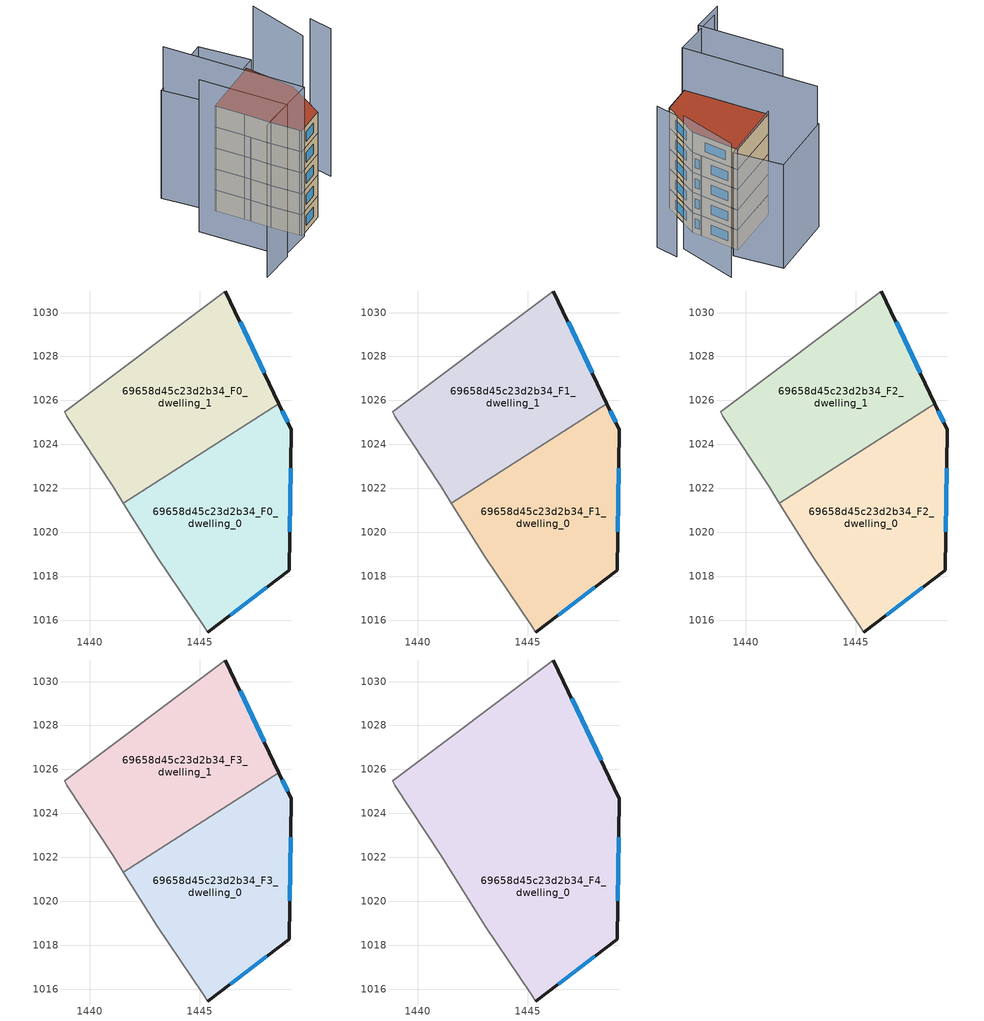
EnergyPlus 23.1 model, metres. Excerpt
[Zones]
69658d45c23d2b34_F0_dwelling_0
 floor ground (EU_floor_Construction): 1448.61,1025.86 1449.18,1024.67 1449.07,1018.27 1445.37,1015.47 1445.17,1015.77 1443.07,1018.87 1441.54,1021.33 z0
 wall outside (EU_wall_Construction): 1445.37,1015.47 1449.07,1018.27 1449.18,1024.67 1448.61,1025.86 z0:3
 wall adiabatic (EU_wall_Construction): 1441.54,1021.33 1443.07,1018.87 1445.17,1015.77 1445.37,1015.47 z0:3
 wall to 69658d45c23d2b34_F0_dwelling_1 (EU_wall_Construction): 1448.61,1025.86 1441.54,1021.33 z0:3
 window (EU_Window_Construction): 1449.02,1025 1448.77,1025.53 / 1449.1,1020.03 1449.15,1022.91 / 1446.39,1016.24 1448.05,1017.5 z0.83:2.17
69658d45c23d2b34_F0_dwelling_1
 floor ground (EU_floor_Construction): 1446.18,1030.98 1448.61,1025.86 1441.54,1021.33 1441.07,1022.07 1438.97,1025.28 1438.87,1025.48 z0
 wall outside (EU_wall_Construction): 1448.61,1025.86 1446.18,1030.98 z0:3
 wall adiabatic (EU_wall_Construction): 1446.18,1030.98 1438.87,1025.48 1438.97,1025.28 1441.07,1022.07 1441.54,1021.33 z0:3
 window (EU_Window_Construction): 1447.94,1027.27 1446.85,1029.57 z0.83:2.17
69658d45c23d2b34_F1_dwelling_0
 floor to 69658d45c23d2b34_F0_dwelling_0 (EU_floor_Construction): 1448.61,1025.86 1449.18,1024.67 1449.07,1018.27 1445.37,1015.47 1445.17,1015.77 1443.07,1018.87 1441.54,1021.33 z3
 wall outside (EU_wall_Construction): 1445.37,1015.47 1449.07,1018.27 1449.18,1024.67 1448.61,1025.86 z3:6
 wall adiabatic (EU_wall_Construction): 1441.54,1021.33 1443.07,1018.87 1445.17,1015.77 1445.37,1015.47 z3:6
 wall to 69658d45c23d2b34_F1_dwelling_1 (EU_wall_Construction): 1448.61,1025.86 1441.54,1021.33 z3:6
 window (EU_Window_Construction): 1449.02,1025 1448.77,1025.53 / 1449.1,1020.03 1449.15,1022.91 / 1446.39,1016.24 1448.05,1017.5 z3.83:5.17
69658d45c23d2b34_F1_dwelling_1
 floor to 69658d45c23d2b34_F0_dwelling_1 (EU_floor_Construction): 1446.18,1030.98 1448.61,1025.86 1441.54,1021.33 1441.07,1022.07 1438.97,1025.28 1438.87,1025.48 z3
 wall outside (EU_wall_Construction): 1448.61,1025.86 1446.18,1030.98 z3:6
 wall adiabatic (EU_wall_Construction): 1446.18,1030.98 1438.87,1025.48 1438.97,1025.28 1441.07,1022.07 1441.54,1021.33 z3:6
 window (EU_Window_Construction): 1447.94,1027.27 1446.85,1029.57 z3.83:5.17
69658d45c23d2b34_F2_dwelling_0
 floor to 69658d45c23d2b34_F1_dwelling_0 (EU_floor_Construction): 1448.61,1025.86 1449.18,1024.67 1449.07,1018.27 1445.37,1015.47 1445.17,1015.77 1443.07,1018.87 1441.54,1021.33 z6
 wall outside (EU_wall_Construction): 1445.37,1015.47 1449.07,1018.27 1449.18,1024.67 1448.61,1025.86 z6:9
 wall adiabatic (EU_wall_Construction): 1441.54,1021.33 1443.07,1018.87 1445.17,1015.77 1445.37,1015.47 z6:9
 wall to 69658d45c23d2b34_F2_dwelling_1 (EU_wall_Construction): 1448.61,1025.86 1441.54,1021.33 z6:9
 window (EU_Window_Construction): 1449.02,1025 1448.77,1025.53 / 1449.1,1020.03 1449.15,1022.91 / 1446.39,1016.24 1448.05,1017.5 z6.83:8.17
69658d45c23d2b34_F2_dwelling_1
 floor to 69658d45c23d2b34_F1_dwelling_1 (EU_floor_Construction): 1446.18,1030.98 1448.61,1025.86 1441.54,1021.33 1441.07,1022.07 1438.97,1025.28 1438.87,1025.48 z6
 wall outside (EU_wall_Construction): 1448.61,1025.86 1446.18,1030.98 z6:9
 wall adiabatic (EU_wall_Construction): 1446.18,1030.98 1438.87,1025.48 1438.97,1025.28 1441.07,1022.07 1441.54,1021.33 z6:9
 window (EU_Window_Construction): 1447.94,1027.27 1446.85,1029.57 z6.83:8.17
69658d45c23d2b34_F3_dwelling_0
 floor to 69658d45c23d2b34_F2_dwelling_0 (EU_floor_Construction): 1448.61,1025.86 1449.18,1024.67 1449.07,1018.27 1445.37,1015.47 1445.17,1015.77 1443.07,1018.87 1441.54,1021.33 z9
 wall outside (EU_wall_Construction): 1445.37,1015.47 1449.07,1018.27 1449.18,1024.67 1448.61,1025.86 z9:12
 wall adiabatic (EU_wall_Construction): 1441.54,1021.33 1443.07,1018.87 1445.17,1015.77 1445.37,1015.47 z9:12
 wall to 69658d45c23d2b34_F3_dwelling_1 (EU_wall_Construction): 1448.61,1025.86 1441.54,1021.33 z9:12
 window (EU_Window_Construction): 1449.02,1025 1448.77,1025.53 / 1449.1,1020.03 1449.15,1022.91 / 1446.39,1016.24 1448.05,1017.5 z9.83:11.17
69658d45c23d2b34_F3_dwelling_1
 floor to 69658d45c23d2b34_F2_dwelling_1 (EU_floor_Construction): 1446.18,1030.98 1448.61,1025.86 1441.54,1021.33 1441.07,1022.07 1438.97,1025.28 1438.87,1025.48 z9
 wall outside (EU_wall_Construction): 1448.61,1025.86 1446.18,1030.98 z9:12
 wall adiabatic (EU_wall_Construction): 1446.18,1030.98 1438.87,1025.48 1438.97,1025.28 1441.07,1022.07 1441.54,1021.33 z9:12
 window (EU_Window_Construction): 1447.94,1027.27 1446.85,1029.57 z9.83:11.17
69658d45c23d2b34_F4_dwelling_0
 floor to 69658d45c23d2b34_F3_dwelling_0 (EU_floor_Construction): 1448.61,1025.86 1449.18,1024.67 1449.07,1018.27 1445.37,1015.47 1445.17,1015.77 1443.07,1018.87 1441.54,1021.33 z12
 floor to 69658d45c23d2b34_F3_dwelling_1 (EU_floor_Construction): 1446.18,1030.98 1448.61,1025.86 1441.54,1021.33 1441.07,1022.07 1438.97,1025.28 1438.87,1025.48 z12
 wall outside (EU_wall_Construction): 1445.37,1015.47 1449.07,1018.27 1449.18,1024.67 1446.18,1030.98 z12:15
 wall adiabatic (EU_wall_Construction): 1446.18,1030.98 1438.87,1025.48 1438.97,1025.28 1441.07,1022.07 1443.07,1018.87 1445.17,1015.77 1445.37,1015.47 z12:15
 window (EU_Window_Construction): 1448.35,1026.41 1447,1029.24 / 1449.1,1020.03 1449.15,1022.91 / 1446.39,1016.24 1448.05,1017.5 z12.83:14.17
 roof outside (EU_roof_Construction): 1449.07,1018.27 1449.18,1024.67 1446.18,1030.98 1438.87,1025.48 1438.97,1025.28 1441.07,1022.07 1443.07,1018.87 1445.17,1015.77 1445.37,1015.47 z15
shading: 1435,1022.27 1441.67,1012.27 / 1441.67,1012.27 1437.42,1009.43 z0:21.7; 1434.99,1031.3 1445.62,1015.34 / 1445.62,1015.34 1438.53,1010.61 z0:21.3; 1454.77,1025.57 1453.68,1028.67 z0:21.1; 1434.59,1031 1443.07,1037.38 / 1443.07,1037.38 1447.27,1031.81 / 1447.27,1031.81 1438.79,1025.42 / 1438.79,1025.42 1434.59,1031 z0:15.4; 1451.97,1027.46 1449.88,1036.08 z0:19.9
[Building]
EU S2 Campaign: North Axis=0; Terrain=City; Solar Distribution=FullExterior
[Site:Location]
Lyon-Bron: Latitude=45.75; Longitude=5; Time Zone=1; Elevation=198
[SizingPeriod:WeatherFileDays]
AnnualSizingPeriod: Begin Month=1; Begin Day of Month=1; End Month=12; End Day of Month=31; Day of Week for Start Day=Monday; Use Weather File Daylight Saving Period=No; Use Weather File Rain and Snow Indicators=No
[MATERIAL]
EU_InternalMass_Material: Roughness=MediumRough; Thickness=0.1; Conductivity=1; Density=1800; Specific Heat=900; Thermal Absorptance=0.9; Solar Absorptance=0.7; Visible Absorptance=0.7
[MATERIAL:NOMASS] Roughness=MediumRough; Thermal Absorptance=0.9; Solar Absorptance=0.7; Visible Absorptance=0.7
Name | Thermal Resistance
EU_wall_NoMass | 0.87146
EU_roof_NoMass | 0.842276
EU_floor_NoMass | 0.496999
[WINDOWMATERIAL:SIMPLEGLAZINGSYSTEM]
EU_Window_SimpleGlazing: UFactor=2.2525; Solar Heat Gain Coefficient=0.76; Visible Transmittance=0.76
[CONSTRUCTION]
EU_wall_Construction: EU_wall_NoMass
EU_roof_Construction: EU_roof_NoMass
EU_floor_Construction: EU_floor_NoMass
EU_Window_Construction: EU_Window_SimpleGlazing
EU_InternalMass_Construction: EU_InternalMass_Material
[ZONE] Type=1; Multiplier=1; Ceiling Height=autocalculate; Floor Area=autocalculate; Part of Total Floor Area=Yes
Name | Volume
69658d45c23d2b34_F0_dwelling_0; 69658d45c23d2b34_F1_dwelling_0; 69658d45c23d2b34_F2_dwelling_0; 69658d45c23d2b34_F3_dwelling_0 | 138.531
69658d45c23d2b34_F4_dwelling_0 | 277.061
69658d45c23d2b34_F0_dwelling_1; 69658d45c23d2b34_F1_dwelling_1; 69658d45c23d2b34_F2_dwelling_1; 69658d45c23d2b34_F3_dwelling_1 | 138.53
[INTERNALMASS] Construction=EU_InternalMass_Construction
Name | Zone or ZoneList | Surface Area
69658d45c23d2b34_F0_dwelling_0_EU_InternalMass | 69658d45c23d2b34_F0_dwelling_0 | 46.1766
69658d45c23d2b34_F0_dwelling_1_EU_InternalMass | 69658d45c23d2b34_F0_dwelling_1 | 46.1765
69658d45c23d2b34_F1_dwelling_0_EU_InternalMass | 69658d45c23d2b34_F1_dwelling_0 | 46.1766
69658d45c23d2b34_F1_dwelling_1_EU_InternalMass | 69658d45c23d2b34_F1_dwelling_1 | 46.1765
69658d45c23d2b34_F2_dwelling_0_EU_InternalMass | 69658d45c23d2b34_F2_dwelling_0 | 46.1766
69658d45c23d2b34_F2_dwelling_1_EU_InternalMass | 69658d45c23d2b34_F2_dwelling_1 | 46.1765
69658d45c23d2b34_F3_dwelling_0_EU_InternalMass | 69658d45c23d2b34_F3_dwelling_0 | 46.1766
69658d45c23d2b34_F3_dwelling_1_EU_InternalMass | 69658d45c23d2b34_F3_dwelling_1 | 46.1765
69658d45c23d2b34_F4_dwelling_0_EU_InternalMass | 69658d45c23d2b34_F4_dwelling_0 | 92.3539
[OTHEREQUIPMENT] Fuel Type=Electricity; Design Level Calculation Method=Watts/Area; Power per Zone Floor Area=1; Fraction Latent=0; Fraction Radiant=0; Fraction Lost=0; Carbon Dioxide Generation Rate=0; EndUse Subcategory=EU_Step8_InternalGains
Name | Zone or ZoneList or Space or SpaceList | Schedule
EU_Step8_InternalGain_69658d45c23d2b34_F0_dwelling_0_f000 | 69658d45c23d2b34_F0_dwelling_0 | EU_Step8_GainSchedule_69658d45c23d2b34_F0_dwelling_0_f000
EU_Step8_InternalGain_69658d45c23d2b34_F0_dwelling_1_f000 | 69658d45c23d2b34_F0_dwelling_1 | EU_Step8_GainSchedule_69658d45c23d2b34_F0_dwelling_1_f000
EU_Step8_InternalGain_69658d45c23d2b34_F1_dwelling_0_f000 | 69658d45c23d2b34_F1_dwelling_0 | EU_Step8_GainSchedule_69658d45c23d2b34_F1_dwelling_0_f000
EU_Step8_InternalGain_69658d45c23d2b34_F1_dwelling_1_f000 | 69658d45c23d2b34_F1_dwelling_1 | EU_Step8_GainSchedule_69658d45c23d2b34_F1_dwelling_1_f000
EU_Step8_InternalGain_69658d45c23d2b34_F2_dwelling_0_f000 | 69658d45c23d2b34_F2_dwelling_0 | EU_Step8_GainSchedule_69658d45c23d2b34_F2_dwelling_0_f000
EU_Step8_InternalGain_69658d45c23d2b34_F2_dwelling_1_f000 | 69658d45c23d2b34_F2_dwelling_1 | EU_Step8_GainSchedule_69658d45c23d2b34_F2_dwelling_1_f000
EU_Step8_InternalGain_69658d45c23d2b34_F3_dwelling_0_f000 | 69658d45c23d2b34_F3_dwelling_0 | EU_Step8_GainSchedule_69658d45c23d2b34_F3_dwelling_0_f000
EU_Step8_InternalGain_69658d45c23d2b34_F3_dwelling_1_f000 | 69658d45c23d2b34_F3_dwelling_1 | EU_Step8_GainSchedule_69658d45c23d2b34_F3_dwelling_1_f000
EU_Step8_InternalGain_69658d45c23d2b34_F4_dwelling_0_f000 | 69658d45c23d2b34_F4_dwelling_0 | EU_Step8_GainSchedule_69658d45c23d2b34_F4_dwelling_0_f000
[ZONEVENTILATION:DESIGNFLOWRATE] Schedule=EU_AlwaysOn; Design Flow Rate Calculation Method=AirChanges/Hour; Air Changes per Hour=0.425; Ventilation Type=Natural; Fan Pressure Rise=0; Fan Total Efficiency=1; Constant Term Coefficient=1; Temperature Term Coefficient=0; Velocity Term Coefficient=0; Velocity Squared Term Coefficient=0; Minimum Indoor Temperature=-100; Maximum Indoor Temperature=100; Delta Temperature=-100; Minimum Outdoor Temperature=-100; Maximum Outdoor Temperature=100; Maximum Wind Speed=40
Name | Zone or ZoneList or Space or SpaceList
EU_ConstantAir_69658d45c23d2b34_F0_dwelling_0 | 69658d45c23d2b34_F0_dwelling_0
EU_ConstantAir_69658d45c23d2b34_F0_dwelling_1 | 69658d45c23d2b34_F0_dwelling_1
EU_ConstantAir_69658d45c23d2b34_F1_dwelling_0 | 69658d45c23d2b34_F1_dwelling_0
EU_ConstantAir_69658d45c23d2b34_F1_dwelling_1 | 69658d45c23d2b34_F1_dwelling_1
EU_ConstantAir_69658d45c23d2b34_F2_dwelling_0 | 69658d45c23d2b34_F2_dwelling_0
EU_ConstantAir_69658d45c23d2b34_F2_dwelling_1 | 69658d45c23d2b34_F2_dwelling_1
EU_ConstantAir_69658d45c23d2b34_F3_dwelling_0 | 69658d45c23d2b34_F3_dwelling_0
EU_ConstantAir_69658d45c23d2b34_F3_dwelling_1 | 69658d45c23d2b34_F3_dwelling_1
EU_ConstantAir_69658d45c23d2b34_F4_dwelling_0 | 69658d45c23d2b34_F4_dwelling_0
[HVACTEMPLATE:THERMOSTAT] Constant Heating Setpoint=20; Constant Cooling Setpoint=50
EU_HeatOnly_69658d45c23d2b34_F0_dwelling_0; EU_HeatOnly_69658d45c23d2b34_F0_dwelling_1; EU_HeatOnly_69658d45c23d2b34_F1_dwelling_0; EU_HeatOnly_69658d45c23d2b34_F1_dwelling_1; EU_HeatOnly_69658d45c23d2b34_F2_dwelling_0; EU_HeatOnly_69658d45c23d2b34_F2_dwelling_1; EU_HeatOnly_69658d45c23d2b34_F3_dwelling_0; EU_HeatOnly_69658d45c23d2b34_F3_dwelling_1; EU_HeatOnly_69658d45c23d2b34_F4_dwelling_0
[HVACTEMPLATE:ZONE:IDEALLOADSAIRSYSTEM] System Availability Schedule=EU_AlwaysOn; Maximum Heating Supply Air Temperature=50; Minimum Cooling Supply Air Temperature=13; Maximum Heating Supply Air Humidity Ratio=0.0156; Minimum Cooling Supply Air Humidity Ratio=0.0077; Heating Limit=NoLimit; Cooling Limit=NoLimit; Heating Availability Schedule=EU_AlwaysOn; Cooling Availability Schedule=EU_CoolingOff; Dehumidification Control Type=ConstantSensibleHeatRatio; Cooling Sensible Heat Ratio=0.7; Dehumidification Setpoint=60; Humidification Control Type=None; Humidification Setpoint=30; Outdoor Air Method=None; Outdoor Air Flow Rate per Person=0.00944; Outdoor Air Flow Rate per Zone Floor Area=0; Outdoor Air Flow Rate per Zone=0; Demand Controlled Ventilation Type=None; Outdoor Air Economizer Type=NoEconomizer; Heat Recovery Type=None; Sensible Heat Recovery Effectiveness=0.7; Latent Heat Recovery Effectiveness=0.65
Name | Template Thermostat
69658d45c23d2b34_F0_dwelling_0 | EU_HeatOnly_69658d45c23d2b34_F0_dwelling_0
69658d45c23d2b34_F0_dwelling_1 | EU_HeatOnly_69658d45c23d2b34_F0_dwelling_1
69658d45c23d2b34_F1_dwelling_0 | EU_HeatOnly_69658d45c23d2b34_F1_dwelling_0
69658d45c23d2b34_F1_dwelling_1 | EU_HeatOnly_69658d45c23d2b34_F1_dwelling_1
69658d45c23d2b34_F2_dwelling_0 | EU_HeatOnly_69658d45c23d2b34_F2_dwelling_0
69658d45c23d2b34_F2_dwelling_1 | EU_HeatOnly_69658d45c23d2b34_F2_dwelling_1
69658d45c23d2b34_F3_dwelling_0 | EU_HeatOnly_69658d45c23d2b34_F3_dwelling_0
69658d45c23d2b34_F3_dwelling_1 | EU_HeatOnly_69658d45c23d2b34_F3_dwelling_1
69658d45c23d2b34_F4_dwelling_0 | EU_HeatOnly_69658d45c23d2b34_F4_dwelling_0
[SIZING:ZONE] Zone Cooling Design Supply Air Temperature Input Method=SupplyAirTemperature; Zone Cooling Design Supply Air Temperature=13; Zone Heating Design Supply Air Temperature Input Method=SupplyAirTemperature; Zone Heating Design Supply Air Temperature=50; Zone Cooling Design Supply Air Humidity Ratio=0.008; Zone Heating Design Supply Air Humidity Ratio=0.008; Cooling Design Air Flow Method=DesignDay; Cooling Design Air Flow Rate=0; Cooling Minimum Air Flow per Zone Floor Area=0.000762; Cooling Minimum Air Flow=0; Cooling Minimum Air Flow Fraction=0.2; Heating Design Air Flow Method=DesignDay; Heating Design Air Flow Rate=0; Heating Maximum Air Flow per Zone Floor Area=0.002032; Heating Maximum Air Flow=0.141576; Heating Maximum Air Flow Fraction=0.3; Account for Dedicated Outdoor Air System=No; Dedicated Outdoor Air System Control Strategy=NeutralSupplyAir; Dedicated Outdoor Air Low Setpoint Temperature for Design=autosize; Dedicated Outdoor Air High Setpoint Temperature for Design=autosize; Zone Load Sizing Method=Sensible Load Only No Latent Load; Zone Latent Cooling Design Supply Air Humidity Ratio Input Method=HumidityRatioDifference; Zone Cooling Design Supply Air Humidity Ratio Difference=0.005; Zone Latent Heating Design Supply Air Humidity Ratio Input Method=HumidityRatioDifference; Zone Humidification Design Supply Air Humidity Ratio Difference=0.005
69658d45c23d2b34_F0_dwelling_0; 69658d45c23d2b34_F0_dwelling_1; 69658d45c23d2b34_F1_dwelling_0; 69658d45c23d2b34_F1_dwelling_1; 69658d45c23d2b34_F2_dwelling_0; 69658d45c23d2b34_F2_dwelling_1; 69658d45c23d2b34_F3_dwelling_0; 69658d45c23d2b34_F3_dwelling_1; 69658d45c23d2b34_F4_dwelling_0
[SCHEDULE:CONSTANT]
Name | Hourly Value
EU_AlwaysOn | 1
EU_CoolingOff | 0
[SCHEDULE:FILE] Column Number=1; Rows to Skip at Top=0; Number of Hours of Data=8760; Column Separator=Comma; Interpolate to Timestep=No; Minutes per Item=60; Adjust Schedule for Daylight Savings=Yes
Name | File
EU_Step8_GainSchedule_69658d45c23d2b34_F0_dwelling_0_f000 | ../../schedules/69658d45c23d2b34/69658d45c23d2b34_F0_dwelling_0_f000_gain.csv
EU_Step8_GainSchedule_69658d45c23d2b34_F0_dwelling_1_f000 | ../../schedules/69658d45c23d2b34/69658d45c23d2b34_F0_dwelling_1_f000_gain.csv
EU_Step8_GainSchedule_69658d45c23d2b34_F1_dwelling_0_f000 | ../../schedules/69658d45c23d2b34/69658d45c23d2b34_F1_dwelling_0_f000_gain.csv
EU_Step8_GainSchedule_69658d45c23d2b34_F1_dwelling_1_f000 | ../../schedules/69658d45c23d2b34/69658d45c23d2b34_F1_dwelling_1_f000_gain.csv
EU_Step8_GainSchedule_69658d45c23d2b34_F2_dwelling_0_f000 | ../../schedules/69658d45c23d2b34/69658d45c23d2b34_F2_dwelling_0_f000_gain.csv
EU_Step8_GainSchedule_69658d45c23d2b34_F2_dwelling_1_f000 | ../../schedules/69658d45c23d2b34/69658d45c23d2b34_F2_dwelling_1_f000_gain.csv
EU_Step8_GainSchedule_69658d45c23d2b34_F3_dwelling_0_f000 | ../../schedules/69658d45c23d2b34/69658d45c23d2b34_F3_dwelling_0_f000_gain.csv
EU_Step8_GainSchedule_69658d45c23d2b34_F3_dwelling_1_f000 | ../../schedules/69658d45c23d2b34/69658d45c23d2b34_F3_dwelling_1_f000_gain.csv
EU_Step8_GainSchedule_69658d45c23d2b34_F4_dwelling_0_f000 | ../../schedules/69658d45c23d2b34/69658d45c23d2b34_F4_dwelling_0_f000_gain.csv
